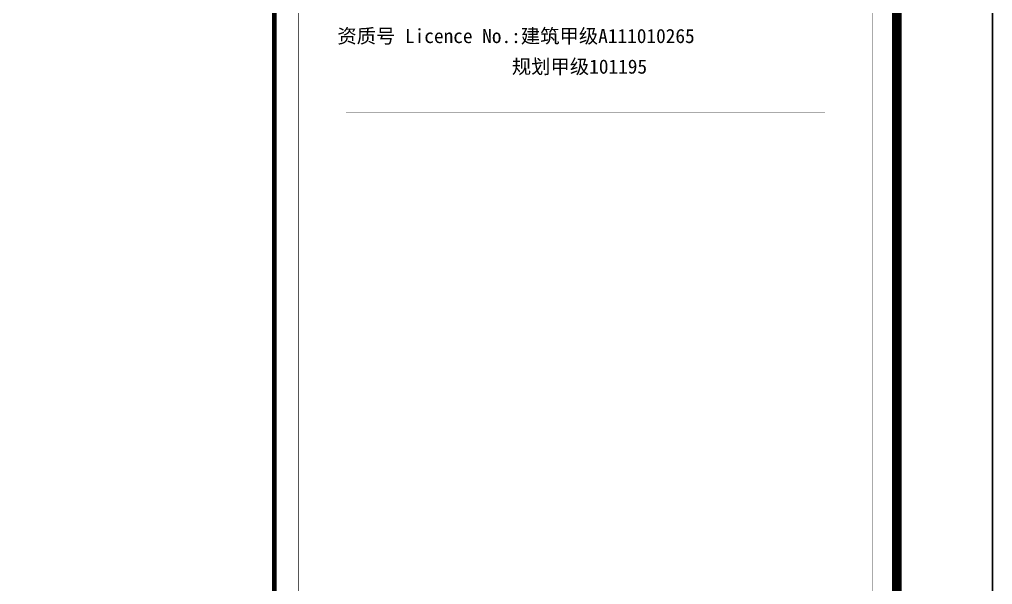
# Model space of a CAD drawing. Extents: x 776418 to 2076422, y -1170708 to 498544.
# Drawn here: x 1126234 to 1136395, y 316228 to 322133 of the extents above; entities that cross this region are included whole.
import ezdxf

# ---------------------------------------------------------------- set-up
doc = ezdxf.new("R2010")
doc.units = 0
doc.header["$LTSCALE"] = 1000
doc.header["$MEASUREMENT"] = 0
doc.layers.get('0').update_dxf_attribs({"linetype": 'CONTINUOUS'})
for name, color, linetype in [('DIM-动力', 3, 'CONTINUOUS'), ('SHEET_LINE', 6, 'CONTINUOUS'), ('SHEET_TEXT', 7, 'CONTINUOUS'), ('TEL_TITLE', 7, 'CONTINUOUS'), ('WIRE-通讯', 4, 'CONTINUOUS')]:
    doc.layers.add(name, color=color, linetype=linetype)
doc.styles.add('华文细黑', font='STXIHEI.TTF')

# ---------------------------------------------------------------- blocks, each defined once
blk = doc.blocks.new('A$C00115E70')
at = {"layer": 'WIRE-通讯', "ltscale": 0.001}
blk.add_lwpolyline([(-84100, 59400), (0, 59400), (0, 0), (-84100, 0)], close=True, dxfattribs=at)
blk = doc.blocks.new('A$C51FB5BAD')
at = {"layer": 'SHEET_LINE', "const_width": 50}
blk.add_lwpolyline([(-6500, -57400), (0, -57400), (0, -6150), (-6500, -6150)], close=True, dxfattribs=at)
at = {"layer": 'SHEET_LINE', "const_width": 4.999999999999995}
for points in [[(-6250, -15739.90927883727), (-6250, -33442.5692015125)], [(-6250, -33442.5692015125), (-250, -33442.5692015125), (-250, -15739.90927883727)], [(-5750, -22389.16439552279), (-750, -22389.16439552279)]]:
    blk.add_lwpolyline(points, dxfattribs=at)
at = {"layer": 'SHEET_TEXT', "style": '华文细黑'}
for s, p in [('资质号 Licence No.:建筑甲级A111010265', (-5842.124720930588, -21667.40389532014)), ('规划甲级101195', (-4020.108854189981, -21986.90975711378))]:
    blk.add_text(s, height=148.1169032266934, dxfattribs=at).set_placement(p)

msp = doc.modelspace()

# ---------------------------------------------------------------- linework, layer by layer
at = {"layer": 'DIM-动力', "ltscale": 0.001}
msp.add_lwpolyline([(1052295.426790789, 285153.0499566447), (1136395.426790789, 285153.0499566447), (1136395.426790789, 344553.0499566447), (1052295.426790789, 344553.0499566447)], close=True, dxfattribs=at)
at = {"layer": 'TEL_TITLE'}
msp.add_lwpolyline([(1052295.426790789, 285153.0499566449), (1136395.426790789, 285153.0499566449), (1136395.426790789, 344553.0499566449), (1052295.426790789, 344553.0499566449)], close=True, dxfattribs=at)
at = {"layer": 'TEL_TITLE', "const_width": 100}
msp.add_lwpolyline([(1054795.426790789, 286153.0499566449), (1135395.426790789, 286153.0499566449), (1135395.426790789, 343553.0499566449), (1054795.426790789, 343553.0499566449)], close=True, dxfattribs=at)

# ---------------------------------------------------------------- block references
msp.add_blockref('A$C51FB5BAD', (1135395.426790789, 343553.0499566449))
at = {"layer": 'WIRE-通讯', "ltscale": 0.001}
msp.add_blockref('A$C00115E70', (1136395.426790789, 285153.0499566447), dxfattribs=at)

doc.saveas('drawing.dxf')
